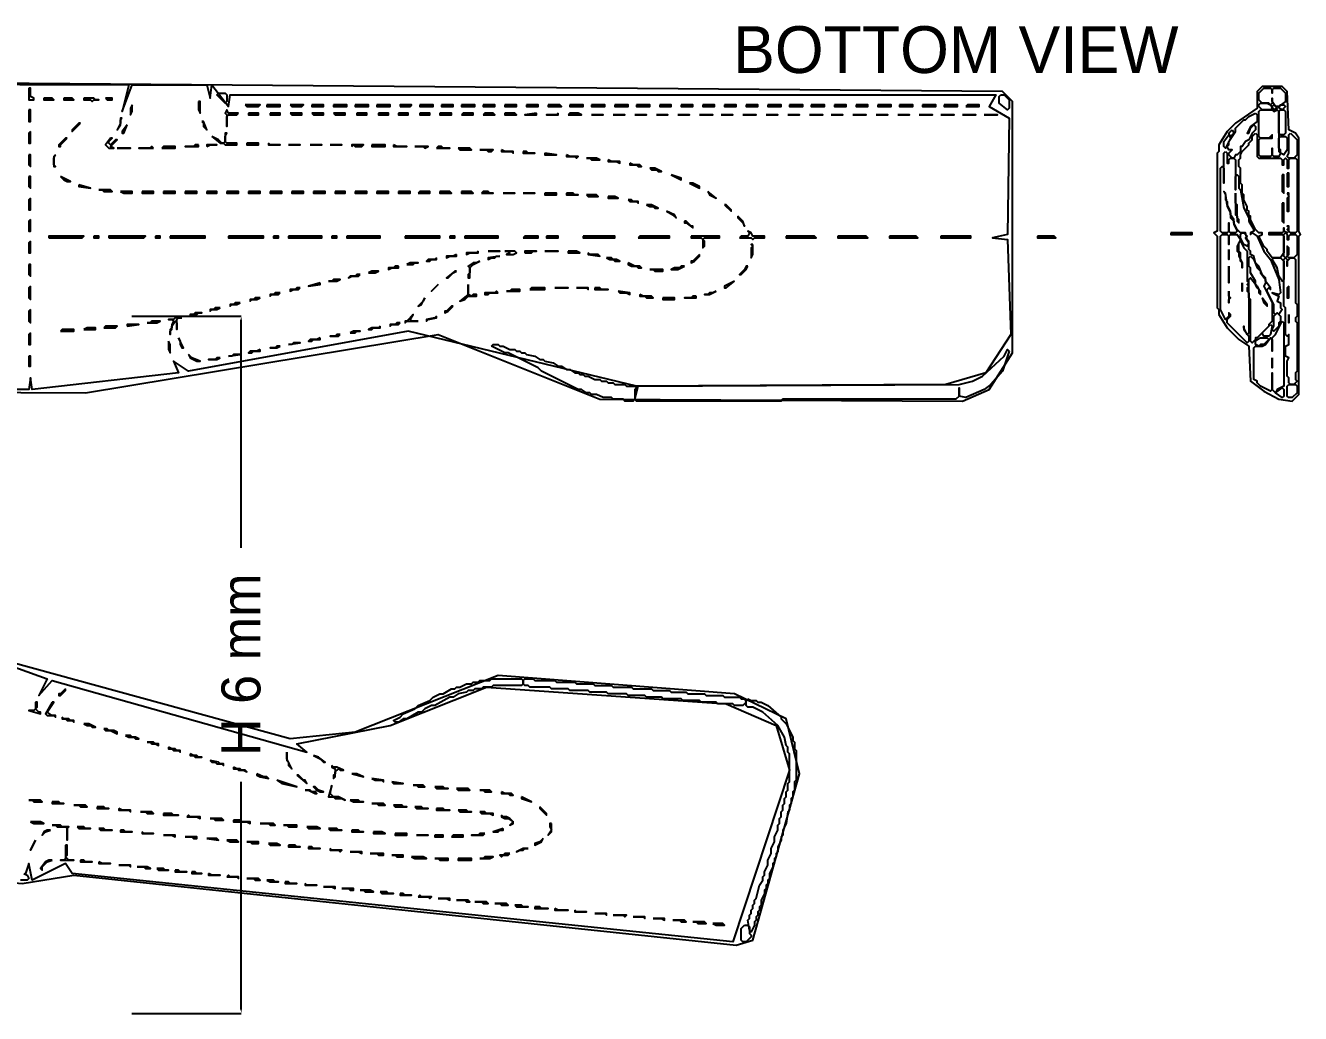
# Model space of a CAD drawing. Header units: millimetres. Extents: x 1 to 292, y 4 to 209.
# Drawn here: x 144.1 to 225.8, y 68.2 to 131.5 of the extents above; entities that cross this region are included whole.
import ezdxf

# ---------------------------------------------------------------- set-up
doc = ezdxf.new("R2010")
doc.units = ezdxf.units.MM
for name, color, linetype in [('DIMENSIONS', 2, 'Continuous'), ('RASTER_TRACE', 7, 'Continuous'), ('TEXT', 7, 'Continuous')]:
    doc.layers.add(name, color=color, linetype=linetype)
doc.dimstyles.get("Standard").update_dxf_attribs({"dimtxt": 2.5, "dimasz": 2.5, "dimexe": 1.25, "dimexo": 0.625, "dimtad": 1, "dimtxsty": 'Standard', "dimcen": 2.5, "dimazin": 3, "dimtfac": 1, "dimtmove": 0, "dimatfit": 3, "dimarcsym": 0})

# ---------------------------------------------------------------- blocks, each defined once
blk = doc.blocks.new('_CLOSEDFILLED')
at = {"color": 0, "linetype": 'ByBlock'}
blk.add_solid([(-1, 0.16), (0, 0), (-1, -0.16)], dxfattribs=at)
blk = doc.blocks.new('*D3')
for p, q in [((150.95025, 112.9065), (157.95025, 112.9065)), ((157.95025, 98.0625), (157.95025, 112.6565)), ((157.95025, 68.4685), (157.95025, 83.0625)), ((150.95025, 68.2185), (157.95025, 68.2185))]:
    blk.add_line(p, q)
at = {"layer": 'Defpoints'}
for p in [(150.95025, 112.9065), (150.95025, 68.2185), (157.95025, 68.2185)]:
    blk.add_point(p, dxfattribs=at)
at = {"layer": 'DIMENSIONS', "xscale": 0.25, "yscale": 0.25}
for p, rotation in [((157.95025, 112.9065), 90), ((157.95025, 68.2185), 270)]:
    blk.add_blockref('_CLOSEDFILLED', p, dxfattribs=dict(at, rotation=rotation))
at = {"layer": 'DIMENSIONS', "insert": (157.95025, 90.5625), "char_height": 2.5, "attachment_point": 5, "rotation": 90}
blk.add_mtext('H 6 mm', dxfattribs=at)

msp = doc.modelspace()

# ---------------------------------------------------------------- linework, layer by layer
at = {"layer": 'RASTER_TRACE'}
for points in [[(28.38, 124.835), (29.765, 110.02), (81.461, 110.02), (85.831, 108.314), (147.973, 107.994), (170.57, 111.725), (180.909, 107.568), (204.145, 107.461), (205.851, 108.208), (207.343, 110.552), (207.343, 126.647), (206.704, 127.287), (115.783, 128.033), (115.676, 129.419), (115.57, 128.033), (91.161, 128.033), (71.335, 124.409), (66.752, 124.622), (55.24, 128.033), (30.405, 126.967)], [(144.349, 127.5), (144.349, 126.754), (144.669, 126.754), (144.669, 126.861), (144.455, 126.967), (144.455, 127.5)], [(223.332, 127.607), (223.012, 127.287), (223.012, 126.221), (221.626, 125.262), (221.093, 124.729), (220.56, 123.876), (220.56, 123.45), (220.454, 123.343), (220.454, 118.334), (220.24, 118.227), (220.454, 118.014), (220.454, 113.43), (220.56, 113.324), (220.56, 113.004), (221.093, 112.151), (221.839, 111.405), (222.479, 110.979), (222.585, 108.74), (223.438, 108.101), (224.397, 107.568), (225.25, 107.461), (225.676, 107.888), (225.676, 118.014), (225.783, 118.12), (225.676, 118.334), (225.676, 124.303), (225.463, 124.622), (225.037, 124.835), (224.93, 127.287), (224.611, 127.607)], [(223.118, 127.18), (223.438, 127.5), (223.864, 127.5), (223.971, 127.394), (223.971, 127.18), (223.971, 127.394), (224.078, 127.5), (224.504, 127.5), (224.824, 127.18), (224.824, 126.647), (224.397, 126.328), (224.184, 126.328), (223.971, 126.647), (223.971, 126.861), (223.971, 126.541), (223.864, 126.434), (223.758, 126.541), (223.332, 126.541), (223.118, 126.754)], [(145.308, 126.861), (145.308, 126.754), (145.948, 126.754), (145.841, 126.861)], [(146.587, 126.861), (146.587, 126.754), (147.227, 126.754), (147.12, 126.861)], [(147.866, 126.861), (147.866, 126.754), (148.293, 126.754), (148.399, 126.647), (148.506, 126.754), (148.826, 126.754), (148.612, 126.754), (148.506, 126.861)], [(149.252, 126.861), (149.359, 126.754), (149.678, 126.754), (149.678, 126.861)], [(155.221, 126.647), (155.221, 126.115), (155.328, 125.901), (155.328, 126.647)], [(156.393, 127.074), (156.5, 127.18), (156.926, 127.18), (157.033, 127.074), (157.033, 126.647), (156.926, 126.541)], [(206.597, 127.074), (206.81, 127.074), (207.13, 126.754), (207.13, 126.221), (207.023, 126.115), (206.49, 126.541), (206.49, 126.967)], [(144.349, 126.115), (144.349, 125.368), (144.455, 125.368), (144.455, 126.115)], [(150.957, 126.434), (150.851, 126.221), (150.851, 125.795), (150.957, 126.008)], [(157.779, 125.901), (157.14, 125.901), (157.033, 126.115), (156.926, 125.901), (157.033, 125.795), (157.033, 125.049), (157.033, 125.688), (157.14, 125.795), (157.672, 125.795)], [(158.205, 126.434), (158.312, 126.328), (159.058, 126.328), (159.165, 126.434)], [(158.419, 125.901), (158.419, 125.795), (159.058, 125.795), (159.058, 125.901)], [(159.591, 126.434), (159.591, 126.328), (160.444, 126.328), (160.444, 126.434)], [(159.804, 125.901), (159.804, 125.795), (160.444, 125.795), (160.444, 125.901)], [(161.083, 126.434), (161.19, 126.328), (161.829, 126.328), (161.936, 126.434)], [(161.083, 125.901), (161.19, 125.795), (161.829, 125.795), (161.829, 125.901)], [(162.469, 126.434), (162.469, 126.328), (163.215, 126.328), (163.215, 126.434)], [(162.469, 125.901), (162.576, 125.795), (163.215, 125.795), (163.215, 125.901)], [(163.855, 126.434), (163.855, 126.328), (164.707, 126.328), (164.707, 126.434)], [(163.855, 125.901), (163.961, 125.795), (164.601, 125.795), (164.601, 125.901)], [(165.24, 126.434), (165.24, 126.328), (166.093, 126.328), (166.093, 126.434)], [(165.347, 125.901), (165.347, 125.795), (165.986, 125.795), (165.986, 125.901)], [(166.626, 126.434), (166.626, 126.328), (167.479, 126.328), (167.479, 126.434)], [(166.733, 125.901), (166.733, 125.795), (167.372, 125.795), (167.372, 125.901)], [(168.012, 125.901), (168.012, 125.795), (168.651, 125.795), (168.651, 125.901)], [(168.118, 126.328), (168.758, 126.328), (168.864, 126.434), (168.118, 126.434)], [(169.397, 126.434), (169.397, 126.328), (170.25, 126.328), (170.25, 126.434)], [(169.397, 125.901), (169.397, 125.795), (170.037, 125.795), (170.037, 125.901)], [(170.676, 125.901), (170.676, 125.795), (171.423, 125.795), (171.423, 125.901)], [(170.783, 126.434), (170.783, 126.328), (171.529, 126.328), (171.529, 126.434)], [(172.062, 126.434), (172.062, 126.328), (172.915, 126.328), (172.915, 126.434)], [(172.062, 125.795), (172.808, 125.795), (172.808, 125.901), (172.169, 125.901)], [(173.448, 126.434), (173.448, 126.328), (174.194, 126.328), (174.194, 126.434)], [(173.448, 125.795), (174.194, 125.795), (174.087, 125.901), (173.554, 125.901)], [(174.833, 126.434), (174.833, 126.328), (175.579, 126.328), (175.579, 126.434)], [(174.833, 125.901), (174.833, 125.795), (175.579, 125.795), (175.473, 125.901)], [(176.859, 125.901), (176.112, 125.795), (176.859, 125.795)], [(176.219, 126.434), (176.219, 126.328), (176.965, 126.328), (176.965, 126.434)], [(178.244, 125.901), (178.138, 125.795), (177.498, 125.795), (178.244, 125.795)], [(177.605, 126.434), (177.605, 126.328), (178.457, 126.328), (178.351, 126.434)], [(178.884, 125.795), (179.736, 125.795), (179.523, 125.901), (178.99, 125.901)], [(178.99, 126.434), (178.99, 126.328), (179.843, 126.328), (179.843, 126.434)], [(180.376, 126.434), (180.376, 126.328), (181.229, 126.328), (181.229, 126.434)], [(180.376, 125.795), (181.122, 125.795)], [(181.762, 125.795), (182.508, 125.795)], [(181.868, 126.434), (181.868, 126.328), (182.721, 126.328), (182.721, 126.434)], [(183.147, 125.795), (183.893, 125.795)], [(183.254, 126.434), (183.254, 126.328), (184.107, 126.328), (184.107, 126.434)], [(184.533, 125.795), (185.279, 125.795)], [(184.746, 126.434), (184.746, 126.328), (185.492, 126.328), (185.492, 126.434)], [(185.919, 125.795), (186.665, 125.795)], [(186.132, 126.434), (186.132, 126.328), (186.878, 126.328), (186.878, 126.434)], [(187.304, 125.795), (188.157, 125.795)], [(187.518, 126.434), (187.518, 126.328), (188.264, 126.328), (188.264, 126.434)], [(188.69, 125.795), (189.436, 125.795)], [(188.903, 126.434), (188.903, 126.328), (189.649, 126.328), (189.649, 126.434)], [(190.076, 125.795), (190.928, 125.795)], [(190.289, 126.434), (190.289, 126.328), (191.035, 126.328), (191.035, 126.434)], [(191.568, 125.795), (192.314, 125.795)], [(191.674, 126.434), (191.674, 126.328), (192.527, 126.328), (192.527, 126.434)], [(192.954, 125.795), (193.7, 125.795)], [(193.06, 126.434), (193.06, 126.328), (193.913, 126.328), (193.913, 126.434)], [(194.339, 125.795), (195.192, 125.795)], [(194.446, 126.434), (194.446, 126.328), (195.299, 126.328), (195.299, 126.434)], [(195.725, 125.795), (196.471, 125.795)], [(195.938, 126.434), (195.938, 126.328), (196.684, 126.328), (196.684, 126.434)], [(197.111, 125.795), (197.963, 125.795)], [(197.324, 126.434), (197.324, 126.328), (198.07, 126.328), (198.07, 126.434)], [(198.603, 125.795), (199.349, 125.795)], [(198.709, 126.434), (198.709, 126.328), (199.562, 126.328), (199.562, 126.434)], [(199.988, 125.795), (200.735, 125.795)], [(200.095, 126.434), (200.095, 126.328), (200.948, 126.328), (200.948, 126.434)], [(201.374, 125.795), (202.227, 125.795)], [(201.587, 126.434), (201.587, 126.328), (202.44, 126.328), (202.44, 126.434)], [(202.76, 125.795), (203.612, 125.795)], [(202.973, 126.434), (202.973, 126.328), (203.826, 126.328), (203.826, 126.434)], [(204.145, 125.795), (204.998, 125.795)], [(204.359, 126.328), (205.211, 126.328), (205.211, 126.434), (204.465, 126.434)], [(205.531, 125.795), (206.384, 125.795)], [(222.905, 125.901), (223.012, 125.795), (223.012, 125.368), (222.585, 125.049), (222.372, 124.622), (222.479, 124.622), (222.585, 124.942), (222.799, 125.155), (222.905, 125.049), (222.905, 124.835), (222.692, 124.622), (222.479, 124.196), (222.266, 124.089), (222.052, 123.77), (221.946, 123.77), (221.946, 123.45), (221.733, 123.237), (221.626, 123.237), (221.52, 123.023), (221.413, 123.023), (221.2, 123.237), (221.2, 123.343), (221.413, 123.556), (221.2, 123.556), (221.093, 123.77), (221.2, 123.876), (221.2, 124.089), (221.626, 124.729), (221.626, 124.942), (222.159, 125.475), (222.266, 125.475), (222.479, 125.688)], [(223.118, 126.434), (223.225, 126.541), (223.651, 126.541), (223.864, 126.434), (223.971, 126.221), (223.864, 126.115), (223.332, 126.115), (223.118, 126.328)], [(223.225, 126.115), (223.971, 126.115), (224.078, 126.008), (224.291, 126.115), (224.397, 126.008), (224.397, 123.45), (224.504, 123.343), (224.397, 123.13), (224.078, 123.13), (223.971, 123.237), (223.971, 123.663), (223.971, 123.237), (223.864, 123.13), (223.225, 123.13), (223.118, 123.237), (223.118, 124.196), (223.225, 124.303), (223.971, 124.303), (223.971, 124.516), (223.758, 124.303), (223.225, 124.303), (223.118, 124.409), (223.118, 126.008)], [(223.971, 126.328), (224.078, 126.434), (224.291, 126.221), (224.078, 126.115)], [(224.397, 126.221), (224.504, 126.434), (224.717, 126.434), (224.824, 126.328), (224.611, 126.115)], [(224.504, 126.115), (224.717, 126.115), (224.824, 126.008), (224.824, 124.622), (224.717, 124.516), (224.504, 124.516), (224.397, 124.622), (224.397, 126.008)], [(147.653, 125.262), (147.546, 125.262), (147.12, 124.835), (147.12, 124.729)], [(150.318, 125.582), (150.211, 125.582), (150.211, 125.262), (149.998, 124.835), (150.211, 125.155), (150.211, 125.475)], [(150.638, 125.155), (150.318, 124.729), (150.318, 124.622), (150.424, 124.622)], [(155.434, 125.368), (155.541, 125.262), (155.541, 125.049), (155.754, 124.835), (155.541, 125.368)], [(144.455, 124.729), (144.349, 124.622), (144.349, 123.983), (144.455, 123.983)], [(146.8, 124.303), (146.694, 124.303), (146.267, 123.876), (146.267, 123.77), (146.374, 123.77), (146.374, 123.876)], [(149.572, 124.303), (149.252, 123.876), (149.465, 123.663), (149.785, 123.663), (149.572, 123.77), (149.998, 124.196), (149.891, 124.196), (149.572, 123.876), (149.465, 123.983), (149.465, 124.089), (149.678, 124.303)], [(156.074, 124.409), (156.607, 123.983), (156.82, 123.983), (156.926, 123.876), (157.672, 123.876), (157.672, 123.983), (157.033, 123.983), (156.926, 124.089), (156.926, 124.409), (157.033, 124.622), (156.926, 124.622), (156.926, 124.089), (156.82, 123.983), (156.713, 123.983), (156.5, 124.196)], [(221.2, 124.516), (221.306, 124.303), (220.987, 123.663), (220.88, 123.77), (220.88, 124.089)], [(221.413, 124.835), (221.52, 124.622), (221.306, 124.409), (221.2, 124.622)], [(222.905, 124.622), (223.012, 124.516), (223.012, 123.13), (223.118, 123.023), (224.504, 123.023), (224.611, 122.917), (224.611, 122.597), (224.717, 122.597), (224.717, 122.917), (224.824, 123.023), (224.93, 122.917), (224.93, 122.384), (225.037, 122.384), (225.037, 122.917), (225.144, 123.023), (225.463, 123.023), (225.57, 122.917), (225.57, 118.334), (225.463, 118.227), (225.144, 118.227), (225.037, 118.334), (225.037, 118.653), (224.93, 118.653), (225.037, 118.547), (224.93, 118.44), (225.037, 118.334), (224.93, 118.227), (224.717, 118.334), (224.717, 118.547), (224.717, 118.334), (224.611, 118.227), (223.758, 118.227), (223.758, 118.12), (224.611, 118.12), (224.717, 118.014), (224.717, 116.948), (224.504, 116.628), (223.971, 116.628), (223.651, 117.054), (223.651, 117.161), (223.438, 117.374), (223.118, 118.014), (223.332, 118.12), (223.332, 118.227), (223.118, 118.227), (222.905, 118.44), (222.585, 119.08), (222.585, 119.293), (222.479, 119.399), (222.479, 119.613), (222.372, 119.719), (222.372, 119.932), (222.159, 120.359), (222.159, 120.678), (222.052, 120.785), (222.052, 121.318), (221.946, 121.425), (221.946, 122.384), (221.839, 122.49), (221.839, 122.917), (221.946, 123.023), (221.946, 123.237), (222.052, 123.45), (222.479, 123.876), (222.479, 123.983), (222.692, 124.196), (222.692, 124.409)], [(224.504, 124.409), (224.824, 124.409), (224.93, 124.303), (224.93, 123.556), (224.717, 123.237), (224.504, 123.343), (224.504, 123.556), (224.397, 123.663), (224.397, 124.303)], [(225.144, 124.622), (225.57, 124.196), (225.57, 123.237), (225.357, 123.023), (225.037, 123.023), (224.93, 123.13), (225.037, 123.343), (225.037, 124.516)], [(149.998, 123.663), (150.851, 123.663)], [(152.343, 123.663), (152.236, 123.77), (152.13, 123.663), (151.384, 123.663)], [(152.876, 123.663), (153.729, 123.663), (153.729, 123.77), (152.983, 123.77)], [(155.221, 123.876), (155.008, 123.876), (154.901, 123.77), (154.368, 123.77), (155.221, 123.77)], [(155.754, 123.77), (155.967, 123.876), (156.393, 123.876), (155.754, 123.876)], [(158.312, 123.983), (158.312, 123.876), (159.058, 123.876), (159.058, 123.983)], [(159.698, 123.983), (159.698, 123.876), (160.444, 123.876), (159.804, 123.876)], [(160.977, 123.876), (161.723, 123.876)], [(162.362, 123.876), (163.109, 123.876)], [(163.641, 123.876), (164.388, 123.876)], [(165.027, 123.77), (165.134, 123.876), (165.24, 123.77), (165.667, 123.77), (165.773, 123.876), (165.027, 123.876)], [(166.306, 123.876), (166.306, 123.77), (167.159, 123.77), (167.159, 123.876)], [(167.692, 123.876), (167.692, 123.77), (168.545, 123.77), (167.905, 123.77)], [(169.078, 123.77), (169.61, 123.77), (169.717, 123.663), (169.93, 123.77)], [(170.463, 123.663), (171.316, 123.663), (170.89, 123.663), (170.783, 123.77), (170.57, 123.77)], [(171.849, 123.663), (171.955, 123.556), (172.702, 123.556), (172.595, 123.663)], [(173.235, 123.556), (173.661, 123.556), (173.767, 123.45), (173.981, 123.45), (174.087, 123.556)], [(174.62, 123.556), (174.62, 123.45), (175.26, 123.45), (175.366, 123.343), (175.366, 123.45), (174.833, 123.45)], [(176.006, 123.45), (176.006, 123.343), (176.752, 123.343), (176.326, 123.343), (176.219, 123.45)], [(177.392, 123.343), (177.392, 123.237), (178.138, 123.237)], [(220.987, 123.45), (221.093, 123.343), (221.093, 122.704), (221.2, 122.704), (221.2, 122.917), (221.306, 123.023), (221.52, 123.023), (221.626, 122.917), (221.626, 120.998), (221.626, 121.851), (221.733, 121.958), (221.839, 121.851), (221.839, 121.105), (221.946, 120.998), (222.159, 119.826), (222.479, 119.186), (222.479, 118.973), (222.799, 118.44), (222.799, 118.334), (222.585, 118.227), (222.585, 118.12), (222.692, 118.227), (223.012, 118.014), (223.438, 117.054), (223.864, 116.521), (224.397, 115.242), (224.504, 114.39), (224.397, 114.283), (223.971, 114.39), (224.397, 114.177), (224.291, 113.857), (224.504, 113.75), (224.504, 113.43), (224.611, 113.324), (224.397, 113.004), (224.291, 113.111), (224.184, 113.004), (224.078, 113.111), (224.078, 113.644), (223.651, 114.496), (223.651, 114.603), (223.758, 114.709), (223.864, 114.603), (223.864, 114.709), (223.545, 115.136), (223.545, 115.349), (223.332, 115.562), (223.118, 116.095), (222.905, 116.308), (222.799, 116.735), (222.585, 116.841), (222.585, 117.054), (222.479, 117.161), (222.479, 117.694), (222.372, 117.801), (222.266, 118.227), (221.946, 118.227), (221.733, 118.44), (221.52, 118.866), (221.52, 119.08), (221.306, 119.399), (221.306, 119.613), (221.093, 120.039), (220.987, 120.785), (220.88, 120.892), (220.987, 120.678), (220.987, 120.359), (221.093, 120.252), (221.093, 119.932), (221.306, 119.506), (221.306, 119.186), (221.52, 118.973), (221.52, 118.76), (221.733, 118.334), (221.626, 118.227), (221.306, 118.227), (221.2, 118.334), (221.2, 118.866), (221.2, 118.334), (221.093, 118.227), (220.773, 118.227), (220.667, 118.334), (220.667, 122.384), (220.773, 122.49), (220.88, 122.384), (220.88, 121.425), (220.88, 123.343)], [(144.349, 123.237), (144.349, 122.597), (144.455, 122.49), (144.455, 123.237)], [(146.054, 123.237), (145.948, 123.13), (145.948, 122.49), (146.054, 122.49), (145.948, 122.597), (145.948, 123.023)], [(178.777, 123.237), (178.777, 123.13), (179.31, 123.13), (179.417, 123.023), (179.523, 123.13), (178.99, 123.13)], [(180.056, 123.023), (180.269, 123.023), (180.376, 122.917), (180.909, 122.917), (180.696, 123.023)], [(181.442, 122.917), (181.442, 122.81), (181.975, 122.81), (182.188, 122.704), (182.188, 122.81), (181.655, 122.81)], [(182.828, 122.704), (182.828, 122.597), (183.254, 122.597), (183.361, 122.49), (183.574, 122.49), (183.467, 122.597), (183.041, 122.597)], [(144.349, 121.851), (144.349, 121.211), (144.455, 121.105), (144.455, 121.851)], [(146.374, 121.851), (146.587, 121.638), (146.8, 121.531), (147.014, 121.531)], [(184.107, 122.384), (184.213, 122.277), (184.533, 122.277), (184.64, 122.171), (184.853, 122.171), (184.426, 122.384)], [(185.492, 121.958), (186.132, 121.638), (186.132, 121.744)], [(224.611, 121.958), (224.611, 120.892), (224.717, 120.785), (224.717, 121.958)], [(224.93, 122.064), (224.93, 121.211), (225.037, 121.211), (225.037, 122.064)], [(147.546, 121.318), (147.546, 121.211), (148.293, 121.105)], [(148.826, 120.998), (149.039, 120.998), (149.145, 120.892), (149.678, 120.892), (149.572, 120.998)], [(150.211, 120.892), (150.424, 120.785), (150.957, 120.785), (150.957, 120.892)], [(151.597, 120.892), (151.597, 120.785), (152.343, 120.785), (152.343, 120.892)], [(152.983, 120.892), (152.983, 120.785), (153.729, 120.785), (153.729, 120.892)], [(154.368, 120.892), (154.368, 120.785), (155.114, 120.785), (155.114, 120.892)], [(155.754, 120.892), (155.754, 120.785), (156.393, 120.785), (156.393, 120.892)], [(157.033, 120.892), (157.033, 120.785), (157.779, 120.785), (157.779, 120.892)], [(158.419, 120.892), (158.419, 120.785), (159.165, 120.785), (159.165, 120.892)], [(159.804, 120.892), (159.804, 120.785), (160.55, 120.785), (160.55, 120.892)], [(161.19, 120.892), (161.19, 120.785), (161.936, 120.785), (161.936, 120.892)], [(162.576, 120.892), (162.576, 120.785), (163.322, 120.785), (163.322, 120.892)], [(163.961, 120.892), (163.961, 120.785), (164.601, 120.785), (164.601, 120.892)], [(165.24, 120.892), (165.24, 120.785), (165.986, 120.785), (165.986, 120.892)], [(166.626, 120.892), (166.626, 120.785), (167.372, 120.785), (167.372, 120.892)], [(168.012, 120.892), (168.012, 120.785), (168.758, 120.785), (168.758, 120.892)], [(169.291, 120.785), (170.037, 120.785), (170.037, 120.892), (169.397, 120.892)], [(170.676, 120.892), (170.676, 120.785), (171.423, 120.785), (171.316, 120.892)], [(172.062, 120.892), (172.062, 120.785), (172.808, 120.785), (172.702, 120.892)], [(173.341, 120.785), (174.087, 120.785), (173.874, 120.785), (173.767, 120.892), (173.448, 120.892)], [(186.665, 121.425), (187.304, 121.105), (187.304, 121.211), (186.878, 121.425)], [(187.837, 120.892), (187.944, 120.678), (188.37, 120.465)], [(144.455, 120.465), (144.349, 120.359), (144.349, 119.719), (144.455, 119.719)], [(174.727, 120.785), (175.473, 120.785)], [(176.006, 120.785), (176.752, 120.785)], [(177.392, 120.785), (177.392, 120.678), (178.138, 120.678), (178.138, 120.785)], [(178.777, 120.785), (178.777, 120.678), (179.523, 120.678), (179.31, 120.678), (179.204, 120.785)], [(180.056, 120.678), (180.163, 120.572), (180.802, 120.572), (180.696, 120.678)], [(181.442, 120.572), (181.442, 120.465), (182.081, 120.465), (181.868, 120.572)], [(182.721, 120.359), (182.828, 120.252), (183.254, 120.252), (183.361, 120.146), (183.361, 120.252), (183.041, 120.252), (182.934, 120.359)], [(183.893, 120.039), (184.107, 119.932), (184.32, 119.932), (184.426, 119.826), (184.64, 119.826), (184.213, 120.039)], [(188.903, 120.039), (189.33, 119.613), (189.33, 119.719), (189.01, 120.039)], [(221.626, 120.785), (221.626, 119.399), (221.733, 119.293), (221.733, 118.973), (221.839, 118.866), (221.839, 119.08), (221.733, 119.186), (221.733, 120.039), (221.626, 120.146)], [(224.611, 120.146), (224.611, 118.973), (224.717, 118.866), (224.717, 120.146)], [(224.93, 120.785), (225.037, 120.572), (224.93, 120.465), (224.93, 119.613), (225.037, 119.613), (225.037, 120.785)], [(185.173, 119.613), (185.599, 119.399), (185.812, 119.186), (185.705, 119.399)], [(189.756, 119.293), (189.756, 119.186), (190.076, 118.866), (190.182, 118.653), (190.076, 118.973)], [(144.455, 119.08), (144.349, 118.973), (144.349, 118.334), (144.455, 118.334)], [(186.345, 118.973), (186.345, 118.866), (186.452, 118.866), (186.878, 118.547), (186.878, 118.653), (186.771, 118.653), (186.452, 118.973)], [(144.455, 117.694), (144.349, 117.587), (144.349, 116.948), (144.455, 116.948)], [(145.628, 117.907), (147.76, 117.907), (147.866, 118.014), (145.628, 118.014)], [(148.506, 118.014), (148.506, 117.907), (148.826, 117.907), (148.826, 118.014)], [(149.465, 117.907), (151.703, 117.907), (151.81, 118.014), (149.465, 118.014)], [(152.45, 118.014), (152.45, 117.907), (152.769, 117.907), (152.769, 118.014)], [(153.409, 118.014), (153.409, 117.907), (155.647, 117.907), (155.647, 118.014)], [(157.14, 118.014), (157.14, 117.907), (159.378, 117.907), (159.378, 118.014)], [(160.017, 118.014), (160.017, 117.907), (160.337, 117.907), (160.337, 118.014)], [(160.977, 118.014), (160.977, 117.907), (163.109, 117.907), (163.109, 118.014)], [(163.748, 118.014), (163.748, 117.907), (164.068, 117.907), (164.068, 118.014)], [(164.707, 118.014), (164.707, 117.907), (166.839, 117.907), (166.839, 118.014)], [(168.438, 118.014), (168.438, 117.907), (170.676, 117.907), (170.676, 118.014)], [(171.316, 118.014), (171.316, 117.907), (171.636, 117.907), (171.636, 118.014)], [(172.275, 118.014), (172.275, 117.907), (174.407, 117.907), (174.407, 118.014)], [(176.006, 117.907), (176.965, 117.907), (176.965, 118.014), (176.112, 118.014)], [(177.498, 118.014), (177.498, 117.907), (178.244, 117.907), (178.244, 118.014)], [(179.843, 118.014), (179.843, 117.907), (181.868, 117.907), (181.868, 118.014)], [(183.361, 117.907), (185.386, 117.907), (185.386, 118.014), (183.467, 118.014)], [(186.771, 118.014), (186.771, 117.907), (187.411, 117.907), (187.518, 117.801), (187.518, 117.268), (187.624, 117.374), (187.624, 117.694), (187.518, 117.801), (187.624, 117.907), (188.583, 117.907), (188.583, 118.014)], [(189.862, 117.907), (190.609, 117.907), (190.715, 117.801), (190.822, 117.907), (191.461, 117.907), (191.461, 118.014), (190.715, 118.014), (190.609, 118.227), (190.395, 118.334), (190.502, 118.227), (190.395, 118.014), (189.969, 118.014)], [(192.847, 118.014), (192.847, 117.907), (194.766, 117.907), (194.659, 118.014)], [(196.151, 118.014), (196.151, 117.907), (198.07, 117.907), (197.963, 118.014)], [(199.456, 118.014), (199.456, 117.907), (201.268, 117.907), (201.161, 118.014)], [(202.76, 118.014), (202.76, 117.907), (204.678, 117.907), (204.678, 118.014)], [(208.942, 118.014), (208.942, 117.907), (210.114, 117.907), (210.008, 118.014)], [(217.469, 118.227), (217.469, 118.12), (218.855, 118.12), (218.855, 118.227)], [(220.773, 118.12), (221.093, 118.12), (221.2, 118.014), (221.2, 117.481), (221.2, 118.014), (221.306, 118.12), (221.733, 118.12), (221.946, 117.801), (221.733, 117.374), (221.733, 117.054), (221.839, 116.948), (221.839, 116.735), (222.052, 116.308), (222.052, 115.989), (222.052, 116.308), (221.946, 116.415), (221.946, 116.948), (221.839, 117.054), (221.839, 117.587), (221.946, 117.694), (222.159, 117.268), (222.372, 117.054), (222.372, 115.136), (222.479, 115.029), (222.372, 114.923), (222.479, 114.816), (222.372, 114.709), (222.372, 114.496), (222.479, 114.39), (222.479, 111.832), (222.372, 111.725), (222.159, 112.151), (222.159, 112.258), (222.159, 112.045), (222.479, 111.618), (222.479, 111.299), (222.372, 111.192), (221.093, 112.471), (221.093, 112.684), (221.306, 112.897), (221.306, 113.004), (221.2, 113.111), (221.2, 112.897), (220.987, 112.684), (220.667, 113.324), (220.667, 118.014)], [(222.052, 118.227), (222.159, 118.227), (222.372, 118.014), (222.266, 117.907), (222.479, 117.587), (222.372, 117.374), (222.159, 117.481), (221.946, 117.907), (221.946, 118.12)], [(224.824, 118.227), (224.93, 118.12), (224.93, 117.801), (225.037, 117.801), (225.037, 118.014), (225.144, 118.12), (225.463, 118.12), (225.57, 118.014), (225.57, 116.841), (225.357, 116.628), (225.037, 116.628), (224.93, 116.735), (225.037, 116.841), (225.037, 117.268), (224.93, 117.374), (224.93, 116.735), (224.824, 116.628), (224.717, 116.735), (224.717, 118.12)], [(171.742, 116.841), (171.529, 116.735), (171.103, 116.735), (171.103, 116.628), (171.316, 116.735), (171.742, 116.735)], [(173.128, 117.054), (173.021, 116.948), (172.382, 116.948), (172.382, 116.841), (172.595, 116.948), (173.128, 116.948)], [(173.767, 117.054), (174.514, 117.054)], [(174.833, 117.054), (175.047, 117.054), (175.153, 116.948), (174.94, 116.841), (175.366, 116.841), (175.579, 116.948), (175.473, 117.054)], [(176.112, 116.948), (176.539, 116.948), (176.645, 117.054), (176.859, 117.054), (176.112, 117.054)], [(177.392, 117.054), (178.244, 117.054)], [(178.884, 117.054), (178.884, 116.948), (179.63, 116.948), (179.417, 117.054)], [(180.163, 116.948), (180.163, 116.841), (180.909, 116.735), (180.802, 116.841), (180.269, 116.841)], [(187.304, 116.841), (186.878, 116.415), (186.771, 116.415), (186.771, 116.308), (186.985, 116.415), (187.304, 116.735)], [(190.715, 117.481), (190.609, 117.481), (190.715, 117.374), (190.609, 117.268), (190.609, 116.628), (190.715, 116.841)], [(221.2, 117.161), (221.2, 116.521)], [(144.349, 116.202), (144.349, 115.562), (144.455, 115.456), (144.455, 116.202)], [(168.012, 116.095), (167.798, 116.095), (167.692, 115.989), (167.372, 115.989), (167.372, 115.882), (167.585, 115.989), (168.012, 115.989)], [(168.545, 116.202), (168.971, 116.202), (169.078, 116.308), (169.291, 116.308), (168.758, 116.308)], [(170.463, 116.628), (170.357, 116.521), (169.93, 116.521), (169.824, 116.415), (170.037, 116.415), (170.143, 116.521), (170.463, 116.521)], [(173.235, 116.415), (173.021, 116.308), (172.808, 116.308), (172.488, 116.095), (172.595, 115.989), (172.595, 115.669), (172.488, 115.562), (172.488, 115.349), (172.595, 115.349), (172.595, 115.989), (172.808, 116.202)], [(174.514, 116.735), (173.767, 116.628), (173.767, 116.521), (173.981, 116.628), (174.194, 116.628), (174.3, 116.735)], [(181.335, 116.628), (181.549, 116.521), (181.762, 116.521), (181.868, 116.415), (182.188, 116.415), (181.975, 116.521), (181.762, 116.521), (181.655, 116.628)], [(182.721, 116.308), (182.721, 116.202), (182.934, 116.095), (183.254, 116.095), (183.361, 115.989), (183.574, 115.989), (183.467, 116.095), (183.147, 116.095)], [(186.345, 116.095), (186.132, 116.095), (186.025, 115.989), (185.705, 115.989), (185.492, 115.882), (185.919, 115.882)], [(190.395, 116.095), (190.289, 116.095), (190.182, 115.882), (189.862, 115.562), (189.969, 115.562), (190.289, 115.882)], [(221.2, 116.095), (221.2, 115.029)], [(222.585, 116.735), (222.799, 116.521), (223.012, 115.989), (223.225, 115.775), (223.225, 115.669), (223.545, 115.242), (223.545, 115.029), (223.438, 114.816), (223.971, 113.75), (223.971, 112.578), (223.758, 112.365), (223.758, 112.258), (223.012, 111.512), (222.905, 111.512), (222.905, 111.405), (222.692, 111.192), (222.585, 111.299), (222.585, 113.963), (222.479, 114.07), (222.479, 115.242), (222.585, 115.349), (223.012, 114.816), (223.118, 114.603), (223.118, 114.39), (223.225, 114.283), (223.225, 114.496), (223.012, 114.709), (222.905, 114.923), (222.905, 115.136), (222.585, 115.669), (222.585, 115.989), (222.479, 116.095), (222.479, 116.628)], [(224.078, 116.628), (224.504, 116.628), (224.717, 116.415), (224.717, 115.242), (224.611, 115.136), (224.397, 115.456), (224.291, 115.989), (223.971, 116.521)], [(224.824, 116.628), (224.93, 116.521), (224.93, 116.095), (224.93, 116.415), (225.144, 116.628), (225.357, 116.628), (225.463, 116.521), (225.463, 113.75), (225.57, 113.644), (225.57, 112.897), (225.463, 112.791), (225.463, 112.578), (225.57, 112.471), (225.57, 109.38), (225.463, 109.273), (225.463, 108.847), (225.57, 108.74), (225.357, 108.527), (225.144, 108.527), (225.037, 108.634), (225.037, 108.954), (224.93, 109.06), (224.93, 110.02), (225.037, 110.233), (224.824, 110.339), (224.824, 110.979), (225.037, 111.085), (225.037, 111.725), (224.93, 111.618), (224.824, 111.725), (224.824, 113.43), (224.717, 113.537), (224.717, 116.521)], [(163.535, 115.136), (164.068, 115.136), (164.281, 115.242), (163.855, 115.242), (163.748, 115.136)], [(165.56, 115.562), (165.347, 115.562), (165.24, 115.456), (164.921, 115.456), (164.814, 115.349), (165.027, 115.456), (165.454, 115.456)], [(166.093, 115.669), (166.519, 115.669), (166.733, 115.775), (166.306, 115.775)], [(171.742, 115.775), (171.636, 115.775), (171.103, 115.349), (171.209, 115.349), (171.529, 115.669)], [(184.107, 115.882), (184.32, 115.882), (184.426, 115.775), (184.959, 115.775), (184.959, 115.882)], [(189.543, 115.136), (188.903, 114.816), (188.903, 114.709), (189.01, 114.709)], [(144.455, 114.816), (144.349, 114.709), (144.349, 114.07), (144.455, 113.963)], [(160.444, 114.39), (160.124, 114.39), (160.017, 114.283), (159.804, 114.283), (159.804, 114.177), (159.911, 114.283), (160.337, 114.283)], [(161.723, 114.709), (161.51, 114.709), (161.403, 114.603), (161.083, 114.603), (161.083, 114.496), (161.297, 114.603), (161.616, 114.603)], [(163.002, 115.029), (162.256, 114.816), (163.002, 114.923)], [(170.57, 114.923), (170.143, 114.496)], [(172.488, 114.923), (172.488, 114.283), (171.955, 113.857), (172.275, 113.963), (172.488, 114.177), (173.021, 114.177), (173.021, 114.283), (172.808, 114.283), (172.702, 114.177), (172.488, 114.283)], [(174.407, 114.39), (174.3, 114.496), (174.194, 114.39), (173.554, 114.39), (173.554, 114.283), (173.767, 114.283), (173.874, 114.39)], [(174.94, 114.496), (175.793, 114.496), (175.793, 114.603), (175.26, 114.603), (175.153, 114.496)], [(176.432, 114.603), (177.392, 114.603), (177.392, 114.709), (176.539, 114.709)], [(178.031, 114.709), (178.884, 114.709)], [(179.417, 114.709), (180.056, 114.709), (180.163, 114.603), (180.163, 114.709)], [(180.589, 114.709), (180.589, 114.603), (181.442, 114.603), (181.016, 114.603), (180.909, 114.709)], [(182.081, 114.496), (182.188, 114.39), (182.614, 114.39), (182.828, 114.283), (182.828, 114.39)], [(188.37, 114.496), (188.157, 114.39), (187.944, 114.39), (187.837, 114.283), (187.624, 114.283), (187.944, 114.283)], [(221.2, 114.496), (221.2, 113.75), (221.2, 113.963), (221.306, 114.07), (221.2, 114.177)], [(222.052, 115.029), (222.052, 114.496)], [(225.037, 114.816), (224.93, 114.709), (224.93, 114.07), (225.037, 114.07)], [(157.886, 113.75), (157.566, 113.75), (157.459, 113.644), (157.246, 113.644), (157.246, 113.537), (157.353, 113.644), (157.672, 113.644)], [(159.165, 114.07), (158.845, 114.07), (158.738, 113.963), (158.525, 113.963), (158.525, 113.857), (158.632, 113.963), (158.952, 113.963)], [(169.717, 114.07), (169.61, 113.857), (169.291, 113.537), (169.504, 113.644)], [(171.529, 113.537), (171.423, 113.537), (171.103, 113.217), (170.996, 113.217), (170.996, 113.111), (171.209, 113.217)], [(183.467, 114.283), (183.467, 114.177), (183.787, 114.177), (183.893, 114.07), (184.32, 114.07), (184.213, 114.177), (183.68, 114.177)], [(184.959, 114.07), (184.959, 113.963), (185.705, 113.963), (185.705, 114.07)], [(187.091, 114.177), (186.878, 114.177), (186.771, 114.07), (186.345, 114.07), (187.091, 114.07)], [(223.332, 114.07), (223.438, 113.75), (223.651, 113.537), (223.651, 113.644)], [(144.455, 113.324), (144.349, 113.217), (144.349, 112.578), (144.455, 112.471)], [(154.155, 112.791), (153.729, 112.791), (153.622, 112.684), (153.302, 112.684), (153.516, 112.684), (153.622, 112.578), (153.516, 112.365), (153.516, 112.151), (153.409, 112.045), (153.409, 111.725), (153.409, 111.938), (153.516, 112.045), (153.516, 112.258), (153.729, 112.578), (153.835, 112.471), (153.835, 112.045), (153.835, 112.684), (153.942, 112.791)], [(154.688, 112.897), (154.795, 113.004), (155.114, 113.004), (155.221, 113.111), (155.434, 113.111), (155.008, 113.111), (154.901, 113.004), (154.688, 113.004)], [(156.607, 113.43), (156.287, 113.43), (156.18, 113.324), (155.967, 113.324), (155.967, 113.217), (156.074, 113.324), (156.393, 113.324)], [(169.291, 112.578), (168.864, 112.578), (168.758, 112.684), (168.971, 113.004), (168.545, 112.578), (168.438, 112.578), (168.438, 112.471), (168.545, 112.578)], [(170.463, 112.897), (170.357, 112.791), (169.824, 112.684), (169.824, 112.578), (169.93, 112.684), (170.463, 112.791)], [(224.291, 113.111), (224.504, 112.897), (224.504, 112.578), (224.397, 112.471), (224.397, 112.258), (224.078, 111.938), (223.971, 112.045), (224.078, 112.258), (224.078, 112.897)], [(225.037, 113.004), (225.037, 112.471)], [(146.374, 111.938), (147.227, 111.938), (147.227, 112.045), (146.481, 112.045)], [(147.866, 112.045), (148.612, 112.045), (148.612, 112.151), (148.079, 112.151)], [(149.145, 112.151), (149.891, 112.151), (149.998, 112.258), (149.252, 112.258)], [(150.638, 112.258), (151.384, 112.365), (150.638, 112.365)], [(151.917, 112.471), (152.556, 112.471), (152.769, 112.578), (152.236, 112.578), (152.13, 112.471)], [(164.921, 111.832), (165.24, 111.832), (165.347, 111.938), (165.56, 111.938), (165.134, 111.938)], [(166.839, 112.258), (166.733, 112.151), (166.306, 112.151), (166.093, 112.045), (166.306, 112.045), (166.413, 112.151), (166.839, 112.151)], [(168.118, 112.471), (167.905, 112.471), (167.798, 112.365), (167.479, 112.365), (167.479, 112.258), (167.585, 112.365), (168.012, 112.365)], [(224.611, 112.578), (224.717, 112.471), (224.717, 108.421), (224.291, 108.208), (224.184, 107.994), (223.971, 108.208), (223.971, 109.273), (223.971, 108.208), (223.864, 108.101), (223.225, 108.421), (223.012, 108.634), (223.012, 108.74), (222.799, 108.847), (222.799, 110.872), (222.905, 110.979), (223.332, 110.979), (223.545, 111.085), (223.864, 111.512), (223.971, 111.405), (223.971, 110.659), (223.971, 111.512), (224.184, 111.725)], [(223.864, 112.365), (223.971, 112.258), (223.864, 111.725), (223.758, 111.618), (223.438, 111.618), (223.332, 111.832)], [(144.455, 111.832), (144.349, 111.725), (144.349, 111.085), (144.455, 111.085)], [(153.302, 111.299), (153.302, 110.766), (153.409, 110.552), (153.409, 111.085)], [(153.942, 111.512), (154.048, 111.299), (154.048, 111.085), (154.155, 110.872), (154.262, 110.872)], [(160.977, 111.085), (161.723, 111.192), (161.297, 111.192), (161.19, 111.085)], [(163.002, 111.512), (162.789, 111.405), (162.362, 111.405), (162.256, 111.299), (162.469, 111.299), (162.576, 111.405), (163.002, 111.405)], [(164.281, 111.725), (164.068, 111.725), (163.961, 111.618), (163.641, 111.618), (164.174, 111.618)], [(173.981, 110.979), (174.087, 111.085), (174.407, 111.085), (174.514, 110.979), (174.727, 110.979), (175.153, 110.766), (175.473, 110.766), (175.579, 110.659), (175.793, 110.659), (175.899, 110.552), (176.112, 110.552), (176.219, 110.446), (176.752, 110.339), (177.072, 110.126), (177.285, 110.126), (177.392, 110.02), (177.924, 109.913), (178.244, 109.7), (178.457, 109.7), (178.777, 109.487), (178.99, 109.487), (179.31, 109.273), (179.523, 109.273), (179.63, 109.167), (179.843, 109.167), (179.95, 109.06), (180.163, 109.06), (180.589, 108.847), (180.909, 108.847), (181.016, 108.74), (181.335, 108.74), (181.442, 108.634), (181.762, 108.634), (181.868, 108.527), (182.508, 108.527), (182.614, 108.421), (183.147, 108.421), (183.254, 108.314), (183.147, 108.208), (183.147, 107.568), (183.041, 107.461), (182.508, 107.461), (182.401, 107.568), (181.762, 107.568), (181.655, 107.675), (181.122, 107.675), (180.696, 107.888), (180.376, 107.888), (180.269, 107.994), (180.056, 107.994), (179.736, 108.208), (179.523, 108.208), (177.178, 109.38), (176.965, 109.593), (175.047, 110.552), (174.833, 110.552)], [(222.905, 111.085), (222.905, 111.299), (223.225, 111.512), (223.651, 111.512), (223.758, 111.405), (223.438, 111.085), (223.225, 111.085), (223.118, 110.979)], [(144.349, 110.339), (144.349, 109.7), (144.455, 109.7), (144.455, 110.339)], [(154.581, 110.446), (154.688, 110.233), (155.114, 110.02), (155.328, 110.02), (154.795, 110.233)], [(156.607, 110.233), (156.393, 110.233), (156.287, 110.126), (155.86, 110.126), (156.393, 110.126)], [(157.14, 110.339), (157.886, 110.446), (157.459, 110.446), (157.353, 110.339)], [(159.165, 110.766), (158.952, 110.659), (158.525, 110.659), (158.419, 110.552), (158.632, 110.552), (158.738, 110.659), (159.165, 110.659)], [(160.444, 110.979), (160.231, 110.979), (160.124, 110.872), (159.804, 110.872), (160.231, 110.872)], [(207.13, 110.659), (206.704, 109.38), (205.957, 108.527), (205.531, 108.208), (204.359, 107.675), (203.932, 107.781), (203.932, 108.314), (203.932, 107.781), (203.719, 107.568), (192.634, 107.568), (192.527, 107.461), (183.254, 107.461), (183.147, 107.568), (183.361, 108.421), (203.932, 108.527), (204.785, 108.74), (205.425, 109.06), (206.81, 110.339), (207.023, 110.766)], [(223.971, 110.233), (223.971, 109.593)], [(224.611, 108.314), (224.717, 108.208), (224.717, 107.781), (224.611, 107.675), (224.184, 107.994)], [(225.037, 108.527), (225.463, 108.527), (225.57, 108.421), (225.57, 107.994), (225.25, 107.675), (225.037, 107.675), (224.93, 107.781), (224.93, 108.421)], [(37.866, 91.366), (38.719, 90.514), (73.893, 86.25), (93.719, 81.24), (143.922, 76.55), (147.227, 77.083), (189.649, 72.607), (190.715, 72.926), (193.7, 83.585), (192.847, 87.103), (189.543, 88.702), (174.407, 89.874), (165.24, 86.25), (161.083, 85.824), (134.969, 92.965), (90.841, 96.483), (85.405, 95.843), (44.368, 100.213), (42.343, 99.574), (40.318, 94.031), (38.292, 92.645)], [(146.694, 89.021), (146.374, 88.702), (146.267, 88.702), (146.267, 88.595), (146.374, 88.595), (146.694, 88.915)], [(176.006, 89.554), (176.006, 89.341), (175.899, 89.235), (174.087, 89.235), (173.981, 89.128), (173.448, 89.128), (173.341, 89.021), (172.915, 89.021), (172.808, 88.915), (172.488, 88.915), (172.382, 88.808), (171.849, 88.702), (171.529, 88.488), (171.316, 88.488), (170.357, 87.956), (170.143, 87.956), (169.717, 87.742), (169.504, 87.529), (169.291, 87.529), (168.545, 87.103), (168.331, 87.103), (168.012, 86.89), (167.798, 86.89), (167.692, 86.996), (168.118, 87.209), (168.331, 87.423), (169.078, 87.742), (169.291, 87.956), (170.037, 88.275), (170.25, 88.488), (170.676, 88.702), (170.89, 88.702), (171.423, 89.021), (171.636, 89.021), (171.742, 89.128), (171.955, 89.128), (172.382, 89.341), (172.702, 89.341), (172.808, 89.448), (173.128, 89.448), (173.235, 89.554), (173.874, 89.554), (173.981, 89.661), (175.899, 89.661)], [(176.006, 89.554), (176.112, 89.661), (176.645, 89.661), (176.752, 89.554), (178.031, 89.554), (178.138, 89.448), (179.31, 89.448), (179.417, 89.341), (180.483, 89.341), (180.589, 89.235), (181.655, 89.235), (181.762, 89.128), (182.934, 89.128), (183.041, 89.021), (184.213, 89.021), (184.32, 88.915), (185.386, 88.915), (185.492, 88.808), (186.452, 88.808), (186.558, 88.702), (187.624, 88.702), (187.731, 88.595), (188.797, 88.595), (188.903, 88.488), (189.862, 88.488), (189.969, 88.382), (190.182, 88.382), (190.289, 88.169), (190.076, 87.956), (189.543, 87.956), (189.436, 88.062), (188.477, 88.062), (188.37, 88.169), (187.411, 88.169), (187.304, 88.275), (186.238, 88.275), (186.132, 88.382), (184.959, 88.382), (184.853, 88.488), (183.893, 88.488), (183.787, 88.595), (182.721, 88.595), (182.614, 88.702), (181.442, 88.702), (181.335, 88.808), (180.269, 88.808), (180.163, 88.915), (178.99, 88.915), (178.884, 89.021), (177.818, 89.021), (177.711, 89.128), (176.432, 89.128), (176.326, 89.235), (176.112, 89.235), (176.006, 89.341)], [(190.395, 88.382), (190.609, 88.275), (190.928, 88.275), (191.035, 88.169), (191.248, 88.169), (191.674, 87.956), (192.527, 87.209), (192.527, 87.103), (192.847, 86.783), (193.273, 85.93), (193.273, 85.717), (193.38, 85.611), (193.38, 85.184), (193.487, 85.078), (193.487, 83.159), (193.38, 83.052), (193.38, 82.519), (193.273, 82.413), (193.273, 82.093), (193.167, 81.987), (193.167, 81.667), (193.06, 81.56), (193.06, 81.24), (192.954, 81.134), (192.847, 80.388), (192.634, 79.961), (192.634, 79.642), (192.527, 79.535), (192.527, 79.322), (192.314, 78.895), (192.314, 78.576), (192.207, 78.469), (192.207, 78.256), (192.101, 78.149), (192.101, 77.936), (191.994, 77.83), (191.994, 77.616), (191.781, 77.19), (191.781, 76.87), (191.674, 76.764), (191.674, 76.55), (191.568, 76.444), (191.568, 76.231), (191.461, 76.124), (191.461, 75.911), (191.248, 75.485), (191.248, 75.165), (191.142, 75.058), (191.142, 74.845), (191.035, 74.738), (191.035, 74.525), (190.928, 74.419), (190.928, 74.206), (190.822, 74.099), (190.822, 73.886), (190.609, 73.459), (190.502, 73.566), (190.395, 74.206), (190.502, 74.312), (190.502, 74.525), (190.609, 74.632), (190.609, 74.845), (190.715, 74.952), (190.715, 75.165), (190.822, 75.271), (190.822, 75.485), (190.928, 75.591), (191.142, 76.444), (191.355, 76.764), (191.355, 76.977), (191.461, 77.083), (191.461, 77.297), (191.674, 77.723), (191.674, 78.043), (191.888, 78.469), (191.888, 78.789), (192.101, 79.215), (192.101, 79.535), (192.314, 79.961), (192.314, 80.281), (192.421, 80.388), (192.421, 80.707), (192.527, 80.814), (192.527, 81.134), (192.634, 81.24), (192.634, 81.56), (192.74, 81.667), (192.74, 81.987), (192.847, 82.093), (192.847, 82.413), (192.954, 82.519), (192.954, 82.946), (193.06, 83.052), (193.06, 84.864), (192.954, 84.971), (192.954, 85.291), (192.847, 85.397), (192.74, 85.93), (192.314, 86.676), (191.355, 87.529), (190.715, 87.849), (190.395, 87.849), (190.289, 87.956), (190.289, 88.275)], [(144.775, 88.169), (144.775, 87.742), (144.669, 87.636), (144.349, 87.636), (145.095, 87.423), (145.095, 87.529), (144.988, 87.529), (144.775, 87.742), (144.882, 87.849), (144.882, 88.169)], [(145.841, 88.169), (145.415, 87.423), (145.521, 87.316), (145.948, 87.316), (146.054, 87.209), (146.054, 87.316), (145.841, 87.316), (145.521, 87.529), (145.948, 88.169)], [(146.481, 87.209), (146.481, 87.103), (146.694, 87.103), (146.8, 86.996), (147.12, 86.996), (147.227, 86.89), (147.227, 86.996), (147.014, 86.996), (146.907, 87.103), (146.587, 87.103)], [(147.866, 86.783), (148.079, 86.676), (148.293, 86.676), (148.399, 86.57), (148.612, 86.57), (148.186, 86.783)], [(149.145, 86.463), (149.252, 86.357), (149.572, 86.357), (149.998, 86.144), (149.998, 86.25), (149.785, 86.357), (149.465, 86.357), (149.359, 86.463)], [(150.531, 86.037), (150.744, 85.93), (151.064, 85.93), (151.171, 85.824), (151.384, 85.824), (151.171, 85.93), (150.957, 85.93), (150.851, 86.037)], [(151.917, 85.611), (152.13, 85.611), (152.236, 85.504), (152.45, 85.504), (152.663, 85.397), (152.663, 85.504), (152.45, 85.504), (152.343, 85.611)], [(153.302, 85.291), (153.302, 85.184), (153.516, 85.184), (153.622, 85.078), (153.942, 85.078), (154.048, 84.971), (154.048, 85.078), (153.835, 85.078), (153.729, 85.184), (153.516, 85.184)], [(160.87, 84.971), (160.87, 84.438), (160.977, 84.332), (160.977, 84.118), (161.19, 83.905), (160.87, 84.545)], [(154.688, 84.864), (154.688, 84.758), (154.901, 84.758), (155.008, 84.651), (155.434, 84.651), (155.221, 84.651), (155.114, 84.758), (154.901, 84.758)], [(155.967, 84.438), (156.074, 84.332), (156.287, 84.332), (156.393, 84.225), (156.713, 84.225), (156.82, 84.118), (156.82, 84.225), (156.607, 84.225), (156.5, 84.332)], [(162.576, 84.758), (163.002, 84.545), (163.215, 84.332), (163.322, 84.332), (162.895, 84.651)], [(163.748, 84.118), (163.748, 84.012), (163.961, 83.905), (163.961, 83.585), (163.855, 83.479), (163.855, 83.266), (163.961, 83.372), (163.961, 83.692), (164.174, 83.905), (164.281, 83.799), (164.494, 83.799), (164.068, 84.012), (163.855, 84.012)], [(157.459, 84.012), (157.459, 83.905), (157.672, 83.905), (157.779, 83.799), (158.099, 83.799), (158.312, 83.692), (158.205, 83.799), (157.992, 83.799), (157.886, 83.905), (157.672, 83.905)], [(158.952, 83.585), (158.952, 83.479), (159.165, 83.372), (159.698, 83.266), (159.591, 83.372), (159.378, 83.372)], [(161.51, 83.479), (162.149, 82.946), (162.043, 83.159), (161.936, 83.159), (161.616, 83.479)], [(165.027, 83.585), (165.773, 83.372), (165.347, 83.585)], [(160.231, 83.159), (160.55, 82.946), (161.51, 82.733)], [(162.043, 82.519), (162.256, 82.519), (162.682, 82.306), (162.789, 82.306), (162.682, 82.413), (162.789, 82.519), (163.002, 82.413), (163.215, 82.413), (162.895, 82.519), (162.682, 82.733), (162.576, 82.733), (162.789, 82.519), (162.682, 82.413), (162.469, 82.413), (162.362, 82.519)], [(163.748, 82.839), (163.535, 82.093), (163.855, 82.093), (163.961, 81.987), (164.388, 81.987), (164.601, 81.88), (164.174, 82.093), (163.855, 82.093), (163.641, 82.306)], [(166.306, 83.266), (166.519, 83.159), (166.946, 83.159), (167.052, 83.052), (167.052, 83.159)], [(167.585, 83.052), (167.692, 82.946), (168.331, 82.946)], [(168.971, 82.839), (169.184, 82.839), (169.291, 82.733), (169.717, 82.733), (169.61, 82.839)], [(170.357, 82.733), (170.463, 82.626), (171.209, 82.626), (170.996, 82.626), (170.89, 82.733)], [(171.742, 82.626), (171.849, 82.519), (172.595, 82.519), (172.488, 82.626)], [(173.235, 82.519), (173.448, 82.519), (173.554, 82.413), (173.981, 82.413), (173.874, 82.519)], [(144.349, 81.88), (144.562, 81.88), (144.669, 81.773), (145.202, 81.773), (145.095, 81.88)], [(145.841, 81.773), (145.841, 81.667), (146.587, 81.667), (146.374, 81.667), (146.267, 81.773)], [(164.921, 81.88), (165.134, 81.773), (165.773, 81.773), (165.56, 81.773), (165.454, 81.88)], [(166.306, 81.667), (166.626, 81.667), (166.733, 81.56), (167.159, 81.56), (167.052, 81.667)], [(174.62, 82.413), (174.62, 82.306), (175.047, 82.306), (175.153, 82.2), (175.366, 82.2), (175.26, 82.306), (174.833, 82.306)], [(175.899, 82.093), (175.899, 81.987), (176.539, 81.773)], [(147.227, 81.56), (147.546, 81.56), (147.653, 81.454), (148.079, 81.454), (147.973, 81.56)], [(148.719, 81.454), (148.719, 81.347), (149.465, 81.347), (149.252, 81.347), (149.145, 81.454)], [(150.105, 81.347), (150.105, 81.24), (150.744, 81.24), (150.851, 81.134), (150.851, 81.24), (150.318, 81.24)], [(151.49, 81.134), (151.81, 81.134), (151.917, 81.027), (152.343, 81.027), (152.236, 81.134)], [(152.983, 81.027), (152.983, 80.921), (153.942, 80.921), (153.622, 80.921), (153.516, 81.027)], [(154.475, 80.814), (155.114, 80.814), (155.328, 80.707), (155.328, 80.814), (154.688, 80.814), (154.581, 80.921)], [(167.692, 81.56), (167.798, 81.454), (168.545, 81.454), (168.331, 81.454), (168.225, 81.56)], [(169.078, 81.454), (169.184, 81.347), (169.93, 81.347), (169.61, 81.347), (169.504, 81.454)], [(170.463, 81.347), (170.463, 81.24), (171.316, 81.24), (170.996, 81.24), (170.89, 81.347)], [(171.849, 81.24), (171.955, 81.134), (172.702, 81.134), (172.488, 81.134), (172.382, 81.24)], [(173.235, 81.134), (173.341, 81.027), (173.874, 81.027), (174.087, 80.921), (174.087, 81.027), (173.661, 81.027), (173.554, 81.134)], [(174.62, 80.921), (174.62, 80.814), (174.833, 80.707), (175.047, 80.707), (175.366, 80.494), (175.153, 80.281), (175.366, 80.388), (175.366, 80.494), (175.153, 80.707), (174.94, 80.814), (174.727, 80.814)], [(177.072, 81.454), (177.072, 81.347), (177.498, 80.921), (177.498, 81.027)], [(144.455, 80.494), (144.669, 80.388), (145.308, 80.388), (145.095, 80.494)], [(145.841, 80.281), (146.054, 80.281), (146.161, 80.175), (146.694, 80.175), (146.8, 80.068), (146.8, 79.322), (146.8, 80.068), (146.907, 80.175), (146.481, 80.175), (146.374, 80.281)], [(147.44, 80.175), (147.546, 80.068), (148.293, 80.068), (147.973, 80.068), (147.866, 80.175)], [(148.826, 80.068), (148.932, 79.961), (149.678, 79.961), (149.252, 79.961), (149.145, 80.068)], [(155.967, 80.707), (156.18, 80.707), (156.287, 80.601), (156.82, 80.601), (156.713, 80.707)], [(157.459, 80.601), (157.459, 80.494), (158.312, 80.494), (158.525, 80.388), (158.525, 80.494), (157.992, 80.494), (157.886, 80.601)], [(159.165, 80.388), (159.698, 80.388), (159.804, 80.281), (160.124, 80.281), (160.017, 80.388)], [(160.657, 80.281), (160.87, 80.281), (160.977, 80.175), (161.51, 80.175), (161.51, 80.281)], [(162.149, 80.175), (162.256, 80.068), (163.002, 80.068), (162.789, 80.175)], [(163.535, 80.068), (163.641, 79.961), (164.388, 79.961), (164.174, 79.961), (164.068, 80.068)], [(174.727, 80.068), (174.087, 79.855), (174.407, 79.855), (174.514, 79.961), (174.727, 79.961)], [(177.818, 80.388), (177.711, 80.388), (177.711, 80.175), (177.818, 79.961), (177.605, 79.642), (177.818, 79.855)], [(144.775, 79.322), (144.455, 78.682)], [(145.734, 79.961), (145.521, 79.961), (145.308, 79.855), (145.202, 79.642), (145.415, 79.855)], [(150.211, 79.961), (150.211, 79.855), (150.957, 79.855), (150.531, 79.855), (150.424, 79.961)], [(151.597, 79.855), (151.597, 79.748), (152.343, 79.748), (151.703, 79.748)], [(152.983, 79.642), (153.516, 79.642), (153.729, 79.535), (153.729, 79.642)], [(154.368, 79.535), (154.795, 79.535), (154.901, 79.428), (155.114, 79.428), (155.114, 79.535)], [(155.754, 79.428), (156.5, 79.322), (156.393, 79.428)], [(157.033, 79.322), (157.246, 79.215), (157.779, 79.215), (157.672, 79.322)], [(158.312, 79.215), (158.525, 79.215), (158.632, 79.109), (159.058, 79.109), (159.058, 79.215)], [(165.027, 79.961), (165.027, 79.855), (165.773, 79.855), (165.56, 79.855), (165.454, 79.961)], [(166.413, 79.855), (166.413, 79.748), (167.159, 79.748), (166.946, 79.855)], [(167.798, 79.748), (167.798, 79.642), (168.545, 79.642), (168.545, 79.748)], [(169.184, 79.642), (169.93, 79.642)], [(170.357, 79.642), (170.357, 79.535), (170.89, 79.535), (170.89, 79.642)], [(171.423, 79.535), (172.169, 79.535), (172.169, 79.642), (171.529, 79.642)], [(173.554, 79.748), (173.235, 79.748), (173.128, 79.642), (172.702, 79.642), (173.448, 79.642)], [(177.285, 79.428), (177.072, 79.215), (176.752, 79.109), (176.752, 79.002), (177.178, 79.215)], [(146.694, 79.002), (146.694, 78.149), (146.587, 78.043), (146.374, 78.043), (147.227, 78.043), (146.907, 78.043), (146.694, 78.256), (146.8, 78.363), (146.8, 79.002)], [(159.698, 79.109), (159.804, 79.002), (160.444, 79.002), (160.231, 79.109)], [(160.977, 79.002), (160.977, 78.895), (161.723, 78.895), (161.51, 78.895), (161.403, 79.002)], [(162.256, 78.895), (162.256, 78.789), (163.002, 78.789), (162.576, 78.789), (162.469, 78.895)], [(163.641, 78.789), (163.641, 78.682), (164.174, 78.682), (164.281, 78.576), (164.388, 78.682), (163.748, 78.682)], [(164.921, 78.576), (165.454, 78.576), (165.667, 78.469), (165.667, 78.576)], [(166.2, 78.469), (166.626, 78.469), (166.733, 78.363), (167.052, 78.363), (167.052, 78.469)], [(175.153, 78.469), (174.833, 78.469), (174.727, 78.363), (174.514, 78.363), (174.62, 78.256), (174.727, 78.363), (175.047, 78.363)], [(176.326, 78.789), (176.006, 78.789), (175.579, 78.576), (175.793, 78.682), (176.006, 78.682), (176.112, 78.789)], [(145.841, 78.043), (145.628, 78.043), (145.415, 77.936), (145.095, 77.51), (145.202, 77.403), (145.202, 77.616), (145.521, 77.936)], [(147.653, 78.043), (147.653, 77.936), (148.399, 77.936), (147.973, 77.936), (147.866, 78.043)], [(148.826, 77.936), (148.826, 77.83), (149.572, 77.83), (149.039, 77.83)], [(150.105, 77.723), (150.744, 77.723), (150.851, 77.616), (150.851, 77.723)], [(151.277, 77.616), (151.703, 77.616), (151.81, 77.51), (152.13, 77.51), (151.917, 77.616)], [(167.585, 78.363), (167.798, 78.363), (167.905, 78.256), (168.331, 78.256), (168.331, 78.363)], [(168.864, 78.256), (169.078, 78.149), (169.824, 78.149), (169.61, 78.256)], [(170.357, 78.149), (170.57, 78.149), (170.676, 78.043), (171.209, 78.043), (171.209, 78.149)], [(171.849, 78.149), (171.849, 78.043), (172.702, 78.043), (172.702, 78.149)], [(173.235, 78.149), (173.874, 78.149), (174.087, 78.256), (173.554, 78.256), (173.448, 78.149)], [(152.556, 77.51), (152.663, 77.403), (153.302, 77.403), (153.089, 77.403), (152.983, 77.51)], [(153.729, 77.403), (153.729, 77.297), (154.475, 77.297), (154.048, 77.297), (153.942, 77.403)], [(154.795, 77.297), (154.795, 77.19), (155.434, 77.19), (155.114, 77.19), (155.008, 77.297)], [(155.86, 77.19), (155.86, 77.083), (156.607, 77.083), (156.074, 77.083)], [(157.033, 76.977), (157.672, 76.977), (157.779, 76.87), (157.779, 76.977), (157.246, 76.977), (157.14, 77.083)], [(158.312, 76.87), (158.738, 76.87), (158.845, 76.764), (159.165, 76.764), (159.058, 76.87)], [(159.591, 76.764), (159.804, 76.657), (160.337, 76.657), (160.124, 76.657), (160.017, 76.764)], [(160.764, 76.657), (160.764, 76.55), (161.51, 76.55), (161.083, 76.55), (160.977, 76.657)], [(162.043, 76.55), (162.043, 76.444), (162.789, 76.444), (162.149, 76.444)], [(163.215, 76.337), (163.748, 76.337), (163.961, 76.231), (163.961, 76.337)], [(164.388, 76.231), (164.814, 76.231), (164.921, 76.124), (165.134, 76.124), (165.134, 76.231)], [(165.56, 76.124), (165.773, 76.124), (165.88, 76.018), (166.413, 76.018), (166.2, 76.124)], [(166.839, 76.018), (166.946, 75.911), (167.692, 75.911), (167.372, 75.911), (167.266, 76.018)], [(168.118, 75.911), (168.118, 75.804), (168.864, 75.804), (168.438, 75.804), (168.331, 75.911)], [(169.291, 75.698), (169.93, 75.698), (170.037, 75.591), (170.143, 75.698), (169.504, 75.698), (169.397, 75.804)], [(170.57, 75.591), (171.103, 75.591), (171.316, 75.485), (171.316, 75.591)], [(171.742, 75.485), (172.275, 75.485), (172.382, 75.378), (172.595, 75.378), (172.488, 75.485)], [(172.915, 75.378), (173.341, 75.378), (173.448, 75.271), (173.767, 75.271), (173.661, 75.378)], [(174.194, 75.271), (174.514, 75.271), (174.62, 75.165), (175.047, 75.165), (174.94, 75.271)], [(175.473, 75.165), (175.579, 75.058), (176.326, 75.058), (176.006, 75.058), (175.899, 75.165)], [(176.752, 75.058), (176.752, 74.952), (177.605, 74.952), (177.178, 74.952), (177.072, 75.058)], [(178.031, 74.952), (178.031, 74.845), (178.884, 74.845), (178.244, 74.845)], [(179.31, 74.845), (179.31, 74.738), (180.056, 74.738), (179.417, 74.738)], [(180.589, 74.632), (181.229, 74.632), (181.335, 74.525), (181.335, 74.632)], [(181.762, 74.525), (182.401, 74.525), (182.508, 74.419), (182.614, 74.525)], [(183.041, 74.419), (183.68, 74.419), (183.787, 74.312), (183.787, 74.419)], [(184.32, 74.312), (184.853, 74.312), (185.066, 74.206), (185.066, 74.312)], [(185.599, 74.206), (186.025, 74.206), (186.132, 74.099), (186.452, 74.099), (186.345, 74.206)], [(186.878, 74.099), (187.091, 74.099), (187.198, 73.992), (187.731, 73.992), (187.624, 74.099)], [(188.157, 73.992), (188.37, 73.886), (188.903, 73.886), (188.797, 73.992)], [(190.182, 73.886), (190.395, 73.886), (190.502, 73.779), (190.502, 73.353), (190.609, 73.246), (190.609, 73.14), (190.289, 72.82), (190.076, 72.82), (189.969, 72.926), (189.969, 73.673)]]:
    msp.add_lwpolyline(points, close=True, dxfattribs=at)
for points in [[(115.783, 127.82), (150.744, 127.713), (150.318, 126.008), (150.957, 127.713), (155.754, 127.713), (155.967, 126.861), (156.074, 127.713), (157.14, 126.328), (157.246, 127.074), (206.277, 127.074), (205.851, 126.328), (207.13, 125.582), (207.023, 118.12), (206.064, 117.907), (207.023, 117.801), (207.237, 111.725), (205.638, 109.273), (203.08, 108.527), (183.254, 108.421), (168.651, 111.938), (154.581, 109.38), (153.622, 110.02), (153.942, 109.273), (144.562, 108.208), (144.455, 108.954), (144.349, 108.208), (115.783, 108.208)], [(138.7, 92.113), (145.521, 89.661), (144.988, 88.595), (145.841, 89.554), (162.149, 84.971), (161.51, 85.504), (167.479, 86.676), (173.661, 89.128), (189.01, 88.062), (192.207, 86.676), (193.06, 83.799), (189.436, 72.82), (147.12, 77.19), (146.694, 77.83), (144.562, 76.764), (144.349, 77.83), (144.136, 77.19)], [(144.029, 77.19), (144.242, 77.083), (144.349, 76.87), (144.242, 76.764), (143.816, 76.764)]]:
    msp.add_lwpolyline(points, dxfattribs=at)

# ---------------------------------------------------------------- texts
at = {"layer": 'TEXT'}
msp.add_text('BOTTOM VIEW', height=3, dxfattribs=at).set_placement((189.447, 128.475))

# ---------------------------------------------------------------- dimensions: what is measured, and where the dimension line sits
at = {"layer": 'DIMENSIONS'}
dim = msp.add_linear_dim(base=(157.95, 68.219), p1=(150.95, 68.219), p2=(150.95, 112.906), angle=90, text='H 6 mm', dimstyle='Standard', override={"dimtxt": 2.5}, dxfattribs=at)
dim.commit()
dim.dimension.update_dxf_attribs({"geometry": '*D3', "text_midpoint": (157.95, 90.562)})

doc.saveas('drawing.dxf')
